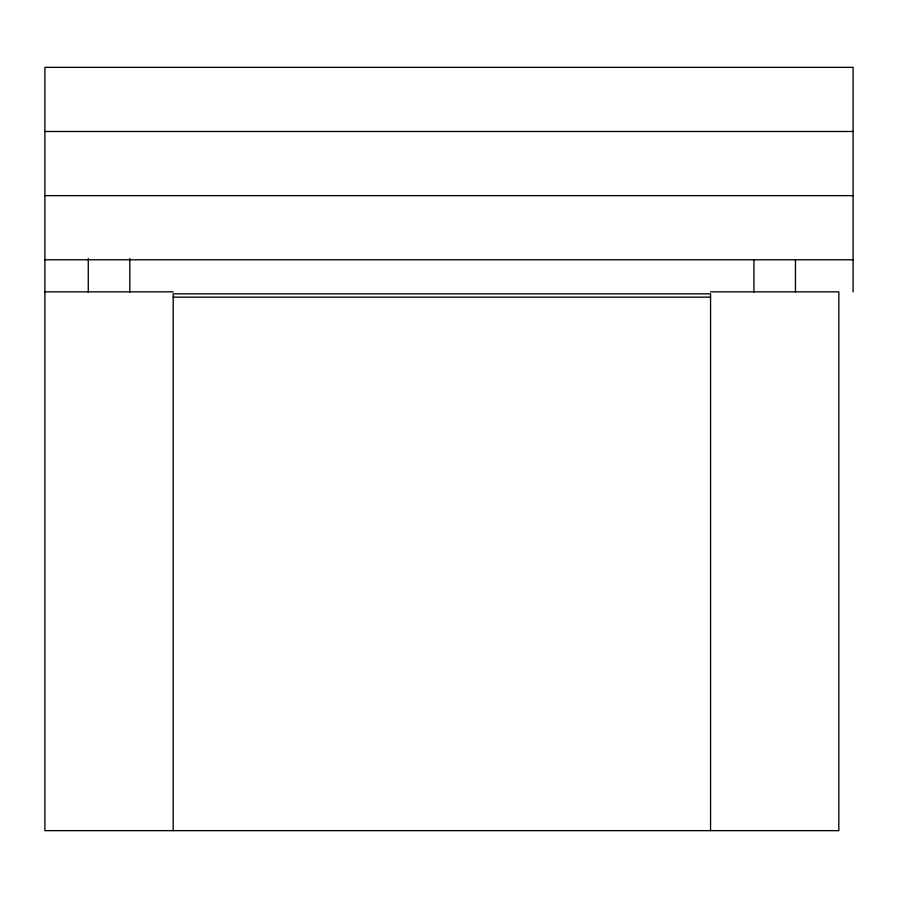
<?xml version="1.0" encoding="UTF-8"?>
<svg xmlns="http://www.w3.org/2000/svg" width="898" height="898" viewBox="0 0 898 898"><rect width="100%" height="100%" fill="white"/><g stroke="black" fill="none" stroke-linecap="round" stroke-linejoin="round"><path stroke-width="1.35" d="M44.9 131.49L853.1 131.49M44.9 195.641L853.1 195.641M44.9 259.78L853.1 259.78M44.9 291.85L173.191 291.85M710.554 291.85L838.833 291.85L838.833 830.65L44.9 830.65L44.9 67.35L853.1 67.35L853.1 291.85M173.191 297.148L710.554 297.148M795.46 259.769L795.46 292.03M753.927 259.769L753.927 292.03M710.554 830.65L710.554 293.837L173.191 293.837L173.191 830.65M129.806 258.422L129.806 292.086M88.273 258.422L88.273 292.086"/></g></svg>
